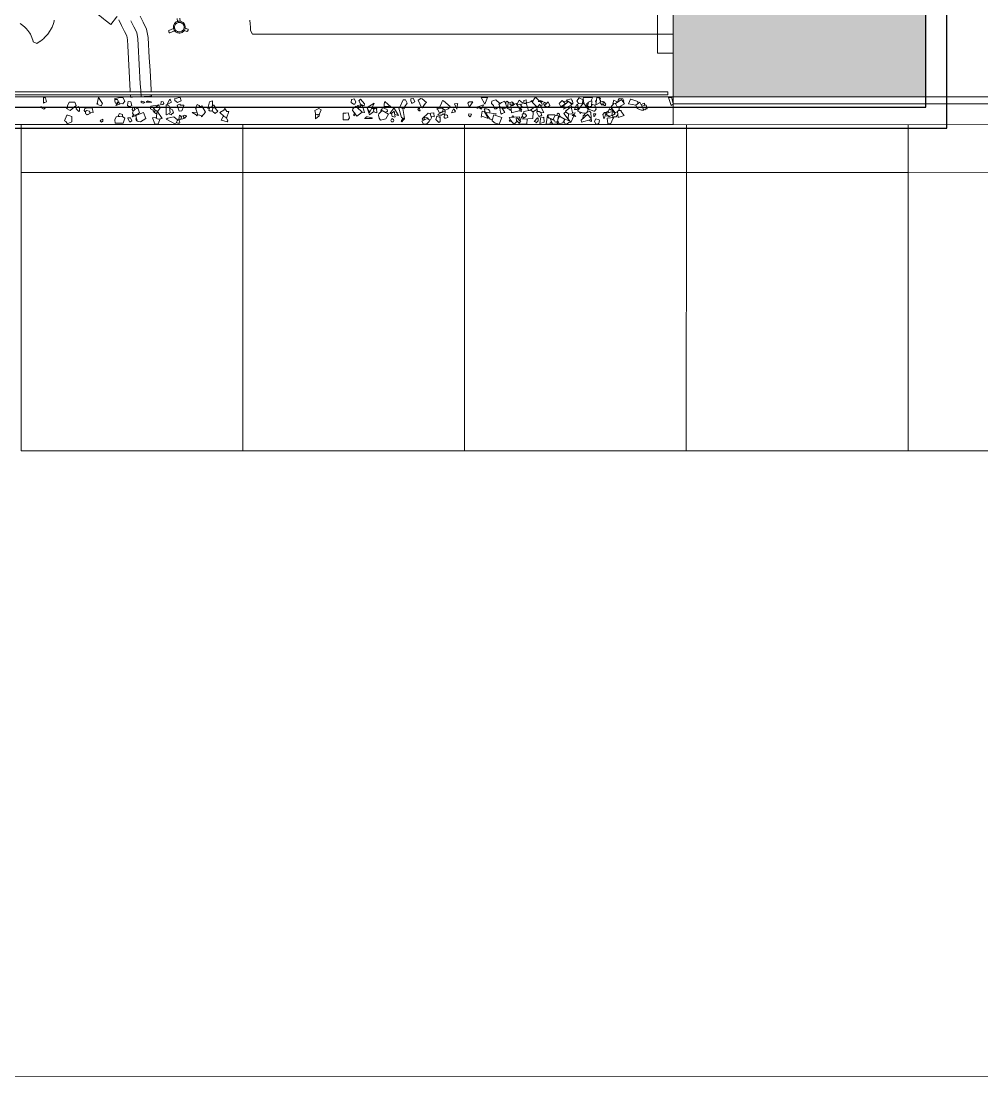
# Model space of a CAD drawing. Header units: millimetres. Extents: x -31757 to 121236, y -27283 to 63658.
# Drawn here: x 57489 to 85111, y -27283 to 3077 of the extents above; entities that cross this region are included whole.
import ezdxf

# ---------------------------------------------------------------- set-up
doc = ezdxf.new("R2010")
doc.units = ezdxf.units.MM
for name, color, linetype, lineweight in [('10_見えがかり', 7, 'Continuous', 13), ('30_敷地・外構', 8, 'Continuous', 9), ('90_図枠', 7, 'Continuous', 25)]:
    doc.layers.add(name, color=color, linetype=linetype, lineweight=lineweight)

msp = doc.modelspace()

# ---------------------------------------------------------------- hatches: boundary and pattern name
at = {"layer": '30_敷地・外構'}
msp.add_hatch(color=8, dxfattribs=at).paths.add_polyline_path([(13241, 12904), (13242, 907), (600, 908), (600, 58800), (83500, 58800), (83500, 903), (76239, 903), (76243, 56906), (43237, 56910)])

# ---------------------------------------------------------------- linework, layer by layer
at = {"layer": '10_見えがかり'}
for points in [[(60247, 3208), (60231, 3188), (60065, 2979), (59908, 3104), (59856, 3145), (59804, 3187), (59752, 3228), (59282, 3602), (59230, 3643), (59178, 3685), (59126, 3726), (59073, 3768), (59021, 3809), (58969, 3851), (58917, 3892), (58865, 3934), (58813, 3975), (59458, 4786)], [(76237, 3528), (76237, 2856), (76237, 2153), (75787, 2153), (75787, 2856), (75787, 2924), (75787, 3528)], [(60628, 1048), (60627, 1072), (60616, 1257), (60596, 1628), (60586, 1813), (60565, 2184), (60555, 2369), (60546, 2537), (60528, 2657), (60462, 2783), (60379, 2949), (60296, 3115)], [(60915, 3217), (60998, 3051), (61098, 2845), (61142, 2605), (61154, 2402), (61164, 2217), (61174, 2032), (61195, 1661), (61205, 1476), (61226, 1105), (61229, 1048)], [(61872, 2954), (61902, 3011), (61951, 3053), (62000, 3069), (62017, 3075), (62064, 3071), (62087, 3068), (62144, 3038), (62186, 2989), (62208, 2923), (62202, 2853), (62172, 2796), (62123, 2754), (62089, 2743), (62056, 2732), (62031, 2734), (61986, 2738), (61929, 2768), (61887, 2817), (61870, 2870), (61865, 2884), (61868, 2919), (61872, 2954)], [(61919, 2976), (61929, 2989), (61940, 3002), (61953, 3013), (61968, 3023), (61984, 3031), (62002, 3037), (62021, 3040), (62040, 3041), (62059, 3040), (62077, 3035), (62094, 3029), (62109, 3021), (62123, 3011), (62135, 3000), (62146, 2987), (62156, 2972), (62164, 2956), (62170, 2938), (62174, 2919), (62175, 2900), (62173, 2881), (62169, 2863), (62162, 2846), (62154, 2831), (62145, 2817), (62133, 2805), (62120, 2794), (62105, 2784), (62089, 2776), (62071, 2770), (62052, 2766), (62033, 2765), (62014, 2767), (61996, 2771), (61980, 2778), (61964, 2786), (61951, 2795), (61938, 2806), (61927, 2820), (61917, 2835), (61909, 2851), (61903, 2869), (61899, 2888), (61899, 2907), (61900, 2925), (61905, 2943), (61911, 2960), (61919, 2976)], [(61985, 3066), (61978, 3152)], [(62054, 3158), (62061, 3073)], [(61733, 2774), (61732, 2779), (61731, 2783), (61731, 2788), (61730, 2792), (61731, 2795), (61731, 2799), (61732, 2802), (61734, 2804), (61735, 2805), (61737, 2807), (61869, 2867)], [(61899, 2800), (61768, 2740), (61766, 2739), (61763, 2739), (61761, 2739), (61758, 2740), (61755, 2742), (61752, 2744), (61749, 2747), (61746, 2750), (61744, 2754), (61741, 2758), (61739, 2762), (61737, 2766), (61735, 2770), (61733, 2774)], [(62206, 2877), (62279, 2849), (62281, 2848), (62283, 2846), (62285, 2844), (62287, 2841), (62288, 2838), (62289, 2834), (62289, 2830), (62289, 2826), (62289, 2821), (62288, 2817), (62287, 2813), (62286, 2809), (62284, 2805), (62282, 2801), (62280, 2797), (62277, 2793), (62274, 2790), (62271, 2788), (62268, 2785), (62265, 2784), (62262, 2783), (62259, 2782), (62256, 2782), (62254, 2783), (62182, 2811)], [(54960, 1046), (57978, 1046), (60996, 1046), (64014, 1046), (67032, 1046), (70050, 1045), (73068, 1045), (76086, 1045), (76086, 1038), (76086, 1030), (76086, 1023), (76086, 1015), (76086, 1008), (76086, 1000), (76086, 993), (76086, 985), (76086, 978), (76086, 970), (76086, 955), (73068, 955), (67032, 956), (64014, 956), (60996, 956), (57978, 956), (54960, 956)], [(61234, 954), (61236, 920), (61186, 917), (60687, 890), (60637, 887), (60633, 954)], [(41561, 902), (60634, 901)], [(58051, 625), (58176, 574), (58139, 546), (58051, 597), (58072, 612), (58051, 625)], [(58152, 881), (58171, 867), (58187, 873), (58217, 756), (58158, 741), (58131, 721), (58128, 881), (58152, 881)], [(58791, 565), (58819, 584), (58819, 637), (58869, 751), (59030, 750), (59068, 655), (58902, 511), (58791, 565)], [(59117, 597), (59126, 618), (59145, 591), (59170, 580), (59170, 498), (59150, 479), (59075, 552), (59093, 604), (59117, 597)], [(59691, 706), (59675, 708), (59712, 881), (59824, 707), (59794, 645), (59764, 649), (59666, 686), (59691, 706)], [(60182, 855), (60343, 881), (60411, 881), (60467, 775), (60410, 697), (60323, 706)], [(60187, 821), (60182, 855)], [(60186, 819), (60259, 822), (60281, 778), (60271, 741), (60265, 742), (60235, 710), (60200, 721), (60184, 779), (60186, 819)], [(60300, 752), (60331, 687), (60210, 647), (60300, 752)], [(60263, 713), (60243, 715)], [(60552, 729), (60569, 769), (60639, 756), (60673, 650), (60637, 628), (60590, 623), (60551, 653), (60552, 729)], [(60928, 901), (76234, 900)], [(60959, 737), (60930, 758), (60955, 774), (61045, 750), (61010, 722), (60963, 724), (60959, 727), (60959, 737)], [(61112, 768), (61122, 789), (61249, 751), (61083, 746), (61094, 770), (61112, 768)], [(61378, 504), (61377, 501), (61304, 492), (61284, 488), (61286, 515), (61212, 555), (61215, 634), (61396, 660)], [(61415, 490), (61333, 524), (61296, 568), (61439, 664), (61449, 679), (61477, 562), (61415, 490)], [(61396, 660), (61408, 646)], [(61501, 672), (61514, 763), (61571, 757), (61585, 741), (61591, 707), (61566, 683), (61501, 672)], [(61659, 379), (61656, 665), (61738, 655), (61758, 608), (61778, 439), (61673, 380), (61659, 379)], [(61693, 709), (61767, 834), (61781, 804), (61815, 743), (61684, 681), (61693, 709)], [(61912, 798), (61911, 826), (61897, 844), (62034, 881), (62057, 881), (62086, 784), (61981, 735), (61912, 798)], [(62068, 662), (62164, 658), (62160, 615), (62108, 495), (62035, 485), (61975, 659), (62054, 690), (62068, 662)], [(62526, 575), (62688, 645), (62794, 459), (62676, 326), (62666, 360), (62571, 387), (62498, 587), (62526, 575)], [(62508, 596), (62550, 676), (62611, 649), (62614, 640), (62618, 619), (62611, 614)], [(62973, 495), (62927, 484), (62926, 492), (62890, 518), (62908, 576), (62861, 562), (62906, 756)], [(62906, 756), (62989, 789), (62995, 650)], [(62997, 573), (62964, 604), (63000, 653), (63001, 651), (63001, 667)], [(63001, 667), (63031, 658), (63054, 621), (63055, 587), (63054, 587)], [(67000, 821), (67068, 844), (67108, 760), (67079, 687), (67048, 691), (66975, 736), (66991, 820), (67000, 821)], [(67014, 511), (67026, 551), (67112, 635), (67141, 606), (67297, 461), (67142, 344), (67076, 440), (67014, 511)], [(67161, 645), (67167, 654), (67254, 674)], [(67203, 598), (67161, 645)], [(67179, 574), (67294, 673), (67361, 452), (67267, 436)], [(67200, 787), (67246, 837), (67362, 699), (67355, 643), (67313, 661), (67300, 661)], [(67280, 663), (67251, 678), (67200, 787)], [(67272, 665), (67276, 661)], [(67435, 589), (67640, 721), (67504, 439), (67507, 492), (67477, 509), (67435, 589)], [(67929, 701), (67942, 761), (68125, 599), (68056, 622), (67925, 621), (67929, 701)], [(68471, 818), (68544, 813), (68590, 716), (68525, 619), (68502, 553), (68386, 592), (68386, 619), (68471, 818)], [(68693, 839), (68769, 848), (68780, 825), (68810, 753), (68726, 706), (68725, 724), (68710, 740), (68690, 784), (68693, 839)], [(68998, 597), (68906, 801), (68984, 855), (69023, 845), (69140, 739), (69118, 713), (69020, 583), (68998, 597)], [(69522, 614), (69577, 721), (69600, 799), (69636, 787), (69820, 620), (69764, 559), (69676, 520), (69522, 614)], [(70015, 549), (69948, 694), (70040, 708), (70035, 685), (70015, 549)], [(70403, 760), (70466, 757), (70477, 754), (70379, 613), (70361, 639), (70335, 713), (70369, 753), (70403, 760)], [(70616, 616), (70784, 670), (70725, 544), (70632, 598), (70605, 570), (70589, 574), (70616, 616)], [(70899, 880), (70820, 686), (70716, 880), (70899, 880)], [(71065, 650), (71010, 708), (71024, 775), (71066, 790), (71138, 813), (71255, 707)], [(71244, 623), (71151, 550), (71103, 553), (71065, 650)], [(71295, 736), (71332, 751), (71383, 774), (71466, 595), (71399, 567), (71275, 581), (71268, 592), (71219, 676), (71295, 736)], [(71230, 721), (71244, 698)], [(71235, 691), (71230, 721)], [(71320, 574), (71398, 445), (71367, 441), (71315, 422), (71290, 403), (71272, 456), (71245, 628)], [(71422, 694), (71425, 747), (71458, 772), (71497, 734)], [(71480, 646), (71477, 642), (71449, 636)], [(71577, 543), (71551, 515), (71532, 529), (71511, 553), (71472, 567), (71492, 728), (71509, 739)], [(71509, 739), (71543, 723)], [(71557, 738), (71598, 752), (71651, 712), (71632, 708), (71560, 682), (71543, 679), (71549, 696), (71544, 727), (71557, 738)], [(71568, 654), (71624, 651), (71677, 691), (71724, 704), (71804, 570), (71837, 510), (71590, 440), (71568, 654)], [(71602, 695), (71649, 673)], [(71742, 678), (71805, 803)], [(71744, 674), (71764, 679)], [(71764, 679), (71830, 687), (71900, 601), (71908, 598), (71817, 550)], [(71805, 803), (71904, 732), (71866, 646)], [(71941, 707), (71943, 799), (72005, 814), (72010, 771), (72022, 736), (71990, 708), (71941, 707)], [(72009, 713), (72158, 765), (72191, 769), (72194, 767)], [(72074, 507), (72009, 713)], [(72296, 628), (72123, 517)], [(72140, 761), (72179, 799), (72188, 770)], [(72180, 742), (72268, 880), (72286, 880), (72387, 784)], [(72327, 601), (72180, 742)], [(72330, 478), (72314, 583), (72403, 686), (72510, 461), (72517, 448)], [(72353, 764), (72384, 780), (72418, 798), (72466, 776), (72496, 765), (72353, 764)], [(72410, 763), (72457, 717), (72466, 659), (72428, 637)], [(72432, 629), (72454, 623), (72440, 613)], [(72507, 691), (72531, 747), (72573, 713), (72577, 693), (72572, 672), (72563, 669), (72507, 691)], [(72579, 693), (72637, 755), (72693, 650), (72645, 609), (72643, 599), (72531, 643)], [(72531, 643), (72557, 670)], [(73048, 797), (73132, 708), (73130, 697), (73097, 683), (73040, 633), (72999, 635), (72959, 704), (73048, 797)], [(73104, 610), (73092, 605), (73038, 601), (73058, 630), (73053, 642)], [(73080, 766), (73210, 773)], [(73113, 601), (73084, 643), (73221, 766)], [(73248, 749), (73266, 736), (73321, 665), (73084, 546), (73113, 601)], [(73235, 401), (73167, 452), (73143, 483), (73319, 633), (73301, 598), (73339, 452), (73323, 407), (73235, 401)], [(73350, 690), (73160, 805), (73302, 845), (73318, 802), (73345, 771), (73351, 732), (73350, 690)], [(73401, 535), (73453, 674), (73473, 670), (73480, 690), (73490, 670), (73507, 565), (73458, 535), (73401, 535)], [(73533, 873), (73568, 848), (73638, 814), (73625, 714), (73529, 712), (73515, 705), (73465, 786), (73533, 873)], [(73649, 718), (73656, 723), (73796, 535), (73771, 476), (73742, 436), (73652, 426), (73490, 485), (73494, 508), (73649, 718)], [(73662, 718), (73652, 850), (73654, 880), (73894, 880)], [(73750, 663), (73698, 670)], [(73799, 619), (73751, 612), (73752, 637)], [(73752, 637), (73752, 708), (73783, 727), (73798, 718)], [(73815, 760), (73893, 784), (73885, 635), (73810, 613), (73773, 642), (73815, 760)], [(73779, 561), (73854, 624)], [(73888, 653), (73920, 679), (73987, 663), (74018, 549), (73976, 490), (73959, 483), (73786, 551)], [(73894, 880), (73913, 869), (73871, 779)], [(74021, 751), (74003, 767), (74026, 797)], [(74138, 733), (74013, 668), (74039, 880)], [(74039, 880), (74095, 880), (74130, 810), (74145, 792), (74147, 754)], [(74097, 880), (74125, 880), (74118, 870), (74147, 863), (74131, 814)], [(74131, 748), (74202, 766), (74221, 769), (74209, 674), (74169, 669), (74172, 681), (74131, 748)], [(74252, 651), (74215, 705)], [(74220, 746), (74239, 755), (74296, 691), (74289, 681), (74288, 653), (74252, 651)], [(74687, 614), (74679, 525), (74622, 472), (74569, 437), (74443, 598), (74530, 707), (74580, 703)], [(74492, 662), (74525, 808), (74635, 743)], [(74621, 608), (74594, 668), (74588, 689), (74572, 695), (74753, 824), (74832, 696), (74687, 616), (74621, 608)], [(74607, 723), (74617, 747)], [(74617, 747), (74630, 739)], [(74658, 759), (74649, 767), (74663, 834), (74685, 821)], [(74685, 821), (74686, 821), (74665, 841), (74681, 852), (74784, 844), (74816, 781), (74795, 760)], [(74736, 641), (74730, 627), (74688, 596)], [(75163, 658), (74950, 694), (75008, 829)], [(75008, 829), (75004, 836), (75018, 837), (75224, 762), (75224, 704)], [(75322, 521), (75199, 560), (75165, 656), (75279, 744), (75378, 539), (75391, 528), (75378, 518), (75322, 521)], [(75311, 681), (75409, 722), (75410, 673), (75419, 668), (75427, 658), (75334, 634)], [(75365, 706), (75368, 710)], [(75368, 710), (75372, 708)], [(75412, 684), (75455, 658), (75486, 557), (75446, 564), (75447, 556), (75453, 541), (75450, 529), (75375, 550)], [(76236, 698), (76236, 697), (76236, 690), (76174, 651), (76098, 880), (76197, 880)], [(76197, 880), (76201, 870), (76202, 816), (76219, 771), (76234, 706)], [(121236, 897), (121236, 697), (76236, 700), (76236, 900), (121236, 897)], [(121236, 695), (121236, 97), (76236, 100), (76236, 688)], [(58829, 369), (58947, 331), (58942, 179), (58817, 119), (58799, 152), (58776, 194), (58738, 212), (58804, 374), (58829, 369)], [(59299, 508), (59321, 569), (59405, 582), (59530, 581), (59559, 451), (59465, 461)], [(59339, 474), (59316, 476), (59299, 508)], [(59344, 480), (59367, 507), (59456, 485), (59473, 425), (59365, 380), (59354, 418), (59343, 425), (59340, 473), (59344, 480)], [(59432, 405), (59396, 387), (59394, 389)], [(60186, 234), (60220, 320), (60404, 338), (60469, 283), (60422, 139), (60196, 141), (60186, 234)], [(60278, 353), (60320, 423), (60404, 395), (60402, 340)], [(60323, 332), (60278, 353)], [(60687, 571), (60739, 590), (60759, 539), (60733, 511), (60728, 517), (60704, 507), (60680, 534), (60687, 571)], [(60797, 365), (60682, 326), (60719, 380)], [(60759, 537), (60828, 570), (60850, 556), (60890, 436), (60791, 386), (60726, 372), (60690, 431), (60712, 490), (60724, 513)], [(60922, 183), (60821, 200), (60791, 361), (61006, 446), (61071, 276), (60922, 183)], [(60800, 389), (60798, 370), (60816, 373)], [(60851, 387), (60866, 419), (60877, 397)], [(61383, 409), (61306, 459), (61321, 476), (61357, 497)], [(61386, 451), (61402, 454), (61397, 483), (61544, 278), (61433, 261), (61361, 282), (61381, 305), (61386, 451)], [(61414, 488), (61425, 447)], [(61707, 290), (61876, 327), (61989, 234), (61971, 209), (61931, 115), (61658, 256), (61707, 290)], [(61773, 561), (61838, 530), (61868, 439), (61819, 412), (61806, 387), (61738, 414)], [(61766, 555), (61773, 561)], [(62020, 262), (62038, 369), (62070, 353), (62097, 303), (62067, 248), (62056, 262), (62020, 262)], [(62083, 332), (62084, 333), (62175, 362)], [(62200, 308), (62197, 293), (62202, 286), (62096, 259), (62089, 284)], [(62168, 289), (62158, 322), (62181, 370), (62220, 359), (62243, 338), (62168, 289)], [(62195, 368), (62197, 369), (62197, 368)], [(62543, 354), (62517, 386), (62409, 452), (62543, 459)], [(62537, 582), (62508, 596)], [(62624, 370), (62557, 379), (62543, 354)], [(63000, 576), (63046, 593), (63142, 483), (63067, 421), (63011, 466), (62972, 489), (62990, 517), (63000, 576)], [(63326, 333), (63200, 454), (63312, 520)], [(63377, 317), (63377, 299), (63389, 295), (63432, 211), (63411, 185), (63247, 231), (63240, 231), (63301, 338), (63377, 317)], [(63312, 520), (63350, 562), (63407, 475), (63459, 480), (63394, 290)], [(66009, 393), (65962, 382), (65933, 511), (66049, 563), (66113, 527), (66055, 395), (66042, 394), (66027, 372), (66009, 393)], [(66057, 396), (66064, 389), (66055, 356), (65956, 266), (65952, 418)], [(66747, 241), (66750, 430), (66824, 429), (66892, 435), (66929, 300), (66889, 241), (66747, 241)], [(67056, 352), (67059, 402), (67070, 444)], [(67111, 385), (67086, 384), (67056, 352)], [(67417, 326), (67446, 323), (67579, 292), (67584, 279), (67362, 279), (67378, 288), (67417, 326)], [(67627, 479), (67549, 417), (67505, 378), (67433, 579), (67439, 578)], [(67569, 569), (67664, 564)], [(67631, 467), (67622, 533), (67659, 552), (67671, 572), (67708, 551), (67717, 460), (67716, 444), (67631, 467)], [(67692, 562), (67715, 561), (67712, 547), (67710, 546)], [(67769, 408), (67868, 503), (68052, 401), (67971, 270), (67818, 228), (67782, 286), (67768, 372), (67769, 408)], [(67827, 499), (67836, 537), (67859, 548)], [(67835, 474), (67827, 499)], [(67840, 479), (67838, 481), (67878, 592)], [(67878, 592), (68014, 537), (68025, 483), (68015, 482), (67955, 457)], [(68136, 408), (68094, 417), (68172, 538)], [(68146, 375), (68133, 425), (68216, 483), (68240, 322), (68228, 311), (68200, 329), (68157, 339), (68146, 375)], [(68172, 538), (68207, 583), (68228, 557), (68343, 365), (68232, 388)], [(68422, 304), (68350, 576), (68385, 591)], [(68470, 277), (68427, 301), (68422, 304)], [(68463, 565), (68508, 277)], [(68897, 536), (68933, 589), (68966, 502), (68959, 508), (68950, 493), (68937, 497), (68925, 511), (68897, 536)], [(69021, 265), (69196, 431), (69253, 410), (69288, 300), (69261, 241), (69240, 228)], [(69089, 241), (69077, 300), (69099, 312)], [(69099, 312), (69175, 293), (69192, 282), (69189, 262)], [(69260, 396), (69258, 413), (69269, 431)], [(69269, 431), (69352, 444), (69362, 323), (69276, 346)], [(69457, 332), (69506, 317), (69532, 333), (69535, 319), (69540, 191), (69496, 165), (69414, 248), (69436, 340), (69457, 332)], [(69436, 546), (69475, 576), (69486, 577), (69604, 562)], [(69622, 550), (69602, 468), (69512, 454), (69467, 540), (69436, 546)], [(69572, 377), (69465, 374), (69476, 404), (69678, 499), (69668, 380)], [(69662, 379), (69626, 407), (69572, 377)], [(69661, 377), (69721, 385), (69745, 363), (69754, 306), (69699, 284), (69674, 289), (69647, 305), (69656, 339), (69661, 377)], [(69866, 441), (69919, 554), (69976, 485), (69956, 486), (69979, 468), (69866, 441)], [(70365, 412), (70433, 400), (70418, 351), (70412, 348), (70413, 341), (70391, 324), (70382, 337), (70353, 377), (70365, 412)], [(70743, 483), (70797, 479), (70921, 279), (70762, 332), (70715, 318), (70743, 483)], [(70859, 383), (70803, 555), (70867, 555), (70922, 533)], [(70866, 453), (71150, 415), (71123, 371)], [(71033, 235), (70971, 257), (70884, 369), (70866, 453)], [(70887, 361), (70879, 350)], [(70922, 533), (70964, 489), (70966, 463), (70952, 444)], [(71080, 382), (71308, 310), (71234, 114), (71161, 134), (71113, 145), (71034, 206), (71034, 231), (71080, 382)], [(71524, 308), (71821, 320), (71805, 252), (71798, 244)], [(71752, 197), (71668, 110), (71658, 110), (71567, 224), (71529, 286), (71524, 308)], [(71598, 313), (71623, 349)], [(71623, 349), (71652, 315)], [(71818, 548), (71881, 542), (71868, 513), (71879, 479), (71875, 476), (71803, 498)], [(71833, 206), (71869, 297), (71902, 347), (71904, 346)], [(71891, 382), (71903, 409), (71968, 413), (71979, 411), (72016, 361), (72013, 337), (71929, 290), (71891, 382)], [(71946, 480), (72141, 518), (72206, 462), (72197, 274), (71913, 262), (71920, 306)], [(71936, 413), (71946, 480)], [(72152, 511), (72158, 537)], [(72218, 477), (72173, 493)], [(72319, 537), (72218, 477)], [(72319, 475), (72384, 478), (72435, 451), (72460, 365), (72413, 358), (72395, 341), (72382, 317), (72312, 450), (72319, 475)], [(72497, 310), (72519, 311), (72524, 176), (72406, 137), (72433, 321), (72497, 310)], [(72517, 448), (72440, 441)], [(72685, 117), (72666, 110), (72603, 110), (72588, 123), (72624, 373), (72638, 355)], [(72798, 234), (72651, 301), (72635, 382), (72833, 386), (72843, 356)], [(72668, 291), (72662, 285), (72643, 300), (72641, 341)], [(72799, 271), (72832, 350), (72863, 361), (72942, 355), (72913, 195), (72896, 161), (72879, 177), (72847, 169), (72799, 271)], [(72889, 365), (72900, 399), (72932, 427), (72966, 398), (72970, 390), (72979, 353), (72941, 339)], [(72891, 361), (72889, 365)], [(72923, 241), (72971, 346), (73111, 255), (73109, 232), (73062, 150), (72943, 125), (72915, 137)], [(73089, 417), (73151, 468)], [(73242, 231), (73224, 242), (73216, 256), (73089, 417)], [(73377, 353), (73295, 159), (73217, 271), (73225, 407)], [(73362, 392), (73371, 391), (73437, 339), (73434, 339), (73329, 367), (73362, 392)], [(73332, 427), (73414, 439), (73389, 380)], [(73587, 448), (73565, 425), (73541, 461), (73541, 465)], [(73593, 229), (73782, 406), (73781, 378), (73869, 284), (73877, 246), (73598, 175), (73593, 229)], [(73636, 271), (73651, 352), (73690, 380)], [(73723, 353), (73710, 357), (73680, 399), (73730, 433)], [(73690, 380), (73691, 379)], [(73753, 448), (73784, 469)], [(73784, 469), (73834, 486), (73872, 452), (73882, 300), (73855, 301)], [(73951, 377), (73948, 409), (74007, 409), (73983, 345), (73972, 345), (73962, 337), (73958, 343), (73951, 377)], [(74299, 404), (74250, 274), (74246, 275), (74215, 395), (74257, 446)], [(74257, 446), (74314, 445), (74307, 425)], [(74495, 480), (74473, 365), (74402, 343), (74337, 385), (74315, 386), (74314, 397), (74294, 410), (74272, 412), (74495, 480)], [(74292, 448), (74375, 495)], [(74381, 354), (74330, 343), (74337, 382)], [(74357, 440), (74402, 563), (74415, 538), (74502, 494)], [(74422, 348), (74398, 323), (74371, 350)], [(74436, 530), (74455, 541), (74488, 538)], [(74502, 494), (74519, 470), (74568, 407), (74520, 386), (74477, 376)], [(74643, 391), (74595, 328), (74532, 329), (74498, 312), (74491, 377)], [(74503, 496), (74514, 504)], [(74647, 493), (74656, 493), (74680, 503), (74738, 511), (74736, 476), (74829, 361), (74654, 301), (74635, 482)], [(74657, 501), (74663, 499), (74664, 499)], [(76234, 100), (25247, 103)], [(63863, -1279), (57490, -1279), (57490, 99)], [(59819, 247), (59834, 254), (59839, 197), (59804, 167), (59757, 211), (59776, 233), (59819, 247)], [(60611, 171), (60558, 278), (60559, 298), (60633, 295), (60673, 213), (60611, 171)], [(60790, 259), (60803, 286)], [(60818, 205), (60817, 205), (60790, 259)], [(61266, 293), (61377, 303)], [(61484, 267), (61432, 123), (61387, 111), (61370, 111), (61334, 126), (61266, 293)], [(61982, 221), (62034, 250), (62031, 239), (62050, 165), (62045, 145), (62025, 142), (61996, 144), (61955, 165)], [(70237, -1280), (63865, -1279), (63865, 99)], [(68144, 272), (68197, 247), (68207, 217), (68182, 184), (68163, 183), (68137, 179), (68118, 216), (68144, 272)], [(68426, 222), (68467, 270), (68479, 285), (68509, 274), (68438, 180), (68412, 186), (68421, 201), (68426, 222)], [(68509, 271), (68511, 255), (68501, 260)], [(69055, 110), (69010, 203), (69166, 274), (69242, 225), (69219, 188), (69148, 110), (69055, 110)], [(69056, 226), (69021, 265)], [(70239, -1280), (70239, 98)], [(71590, 192), (71518, 197), (71551, 245)], [(71739, 297), (71758, 285), (71860, 173), (71849, 182), (71809, 162), (71793, 157), (71734, 219), (71724, 290), (71739, 297)], [(72034, 265), (72026, 110), (71796, 110), (71817, 163)], [(72333, 299), (72355, 288), (72356, 212), (72301, 156), (72296, 146), (72275, 179), (72237, 188), (72333, 299)], [(72733, 188), (72696, 138), (72685, 117)], [(72699, 277), (72717, 254)], [(72914, 193), (72952, 180), (72888, 110), (72780, 110), (72711, 246), (72721, 256)], [(72720, 257), (72718, 269)], [(72721, 256), (72819, 224)], [(72750, 117), (72733, 199)], [(72778, 110), (72774, 110), (72750, 117)], [(72809, 244), (72798, 234)], [(72922, 132), (72898, 118)], [(73049, 298), (73048, 300), (73073, 287), (73270, 191)], [(73187, 122), (73164, 110), (73134, 110), (73093, 200)], [(73280, 176), (73234, 163), (73187, 122)], [(73875, 299), (73890, 190), (73848, 196), (73848, 209), (73825, 230)], [(74008, 110), (73971, 204), (74011, 270), (74105, 238), (74118, 206), (74097, 140), (74092, 137), (74036, 118), (74032, 110), (74008, 110)], [(74439, 134), (74361, 127), (74336, 283), (74526, 301), (74503, 267), (74439, 134)], [(82987, -1280), (76614, -1280), (76614, 98)], [(89361, -1281), (82989, -1280), (82989, 98)], [(63862, -9279), (57489, -9279), (57490, -1281)], [(70237, -9280), (63864, -9279), (63865, -1281)], [(76612, -1280), (70239, -1280)], [(76611, -9280), (70239, -9280), (70239, -1282)], [(82986, -9280), (76613, -9280), (76614, -1282)], [(89361, -9281), (82988, -9280), (82989, -1282)], [(121236, -9285), (121235, -27283), (-31757, -27273), (-31756, -9275)]]:
    msp.add_lwpolyline(points, dxfattribs=at)
at = {"layer": '30_敷地・外構'}
for points in [[(13241, 12904), (13242, 907), (600, 908), (600, 58800), (83500, 58800), (83500, 903), (76239, 903), (76243, 56906), (43237, 56910), (13241, 12904)], [(76240, 56903), (76236, 900), (13245, 904), (13244, 12903), (43238, 56907), (76240, 56903)], [(58443, 3104), (58437, 3076), (58419, 3004), (58380, 2904), (58337, 2822), (58326, 2804), (58254, 2704), (58237, 2683), (58162, 2604), (58137, 2580), (58045, 2504), (58037, 2497), (57937, 2430), (57837, 2478), (57832, 2504), (57800, 2604), (57760, 2704), (57737, 2729), (57686, 2804), (57637, 2861), (57594, 2904), (57537, 2953), (57462, 3004)], [(60647, 3083), (60730, 2917), (60813, 2751), (60844, 2571), (60854, 2386), (60865, 2200), (60875, 2015), (60885, 1830), (60895, 1645), (60906, 1459), (60916, 1274), (60926, 1089), (60936, 903)], [(76237, 2703), (76137, 2703), (76037, 2703), (75937, 2703), (75837, 2703), (75737, 2703), (75637, 2703), (75537, 2703), (75437, 2703), (75337, 2703), (75237, 2703), (75137, 2703), (75037, 2703), (74937, 2703), (74837, 2703), (74737, 2703), (74637, 2703), (74537, 2703), (74437, 2703), (74337, 2703), (74237, 2703), (74137, 2703), (74037, 2703), (73937, 2703), (73837, 2703), (73737, 2703), (73637, 2703), (73537, 2703), (73437, 2703), (73337, 2703), (73237, 2703), (73137, 2703), (73037, 2703), (72937, 2703), (72837, 2703), (72737, 2703), (72637, 2703), (72537, 2703), (72437, 2703), (72337, 2703), (72237, 2703), (72137, 2703), (72037, 2703), (71937, 2703), (71837, 2703), (71737, 2703), (71637, 2703), (71537, 2703), (71437, 2703), (71337, 2703), (71237, 2703), (71137, 2703), (71037, 2703), (70937, 2703), (70837, 2703), (70737, 2703), (70637, 2703), (70537, 2703), (70437, 2703), (70337, 2703), (70237, 2703), (70137, 2703), (70037, 2703), (69937, 2703), (69837, 2703), (69737, 2703), (69637, 2703), (69537, 2703), (69437, 2703), (69337, 2703), (69237, 2703), (69137, 2703), (69037, 2703), (68937, 2703), (68837, 2703), (68737, 2703), (68637, 2703), (68537, 2703), (68437, 2703), (68337, 2703), (68237, 2703), (68137, 2703), (68037, 2703), (67937, 2703), (67837, 2703), (67737, 2703), (67637, 2703), (67537, 2703), (67437, 2703), (67337, 2703), (67237, 2703), (67137, 2703), (67037, 2703), (66937, 2703), (66837, 2703), (66737, 2703), (66637, 2703), (66537, 2703), (66437, 2703), (66337, 2703), (66237, 2703), (66137, 2703), (66037, 2703), (65937, 2703), (65837, 2703), (65737, 2703), (65637, 2703), (65537, 2703), (65437, 2703), (65337, 2703), (65237, 2703), (65137, 2703), (65037, 2703), (64937, 2703), (64837, 2703), (64737, 2703), (64637, 2703), (64537, 2703), (64437, 2703), (64337, 2703), (64237, 2703), (64137, 2703), (64137, 2703), (64086, 2803), (64080, 2903), (64073, 3003), (64062, 3103)], [(61086, 903), (60786, 903)], [(61086, 903), (60786, 903)]]:
    msp.add_lwpolyline(points, dxfattribs=at)
at = {"layer": '90_図枠'}
for points in [[(0, 0), (84100, 0), (84100, 59400), (0, 59400)], [(600, 600), (83500, 600), (83500, 58800), (600, 58800)]]:
    msp.add_lwpolyline(points, close=True, dxfattribs=at)

doc.saveas('drawing.dxf')
